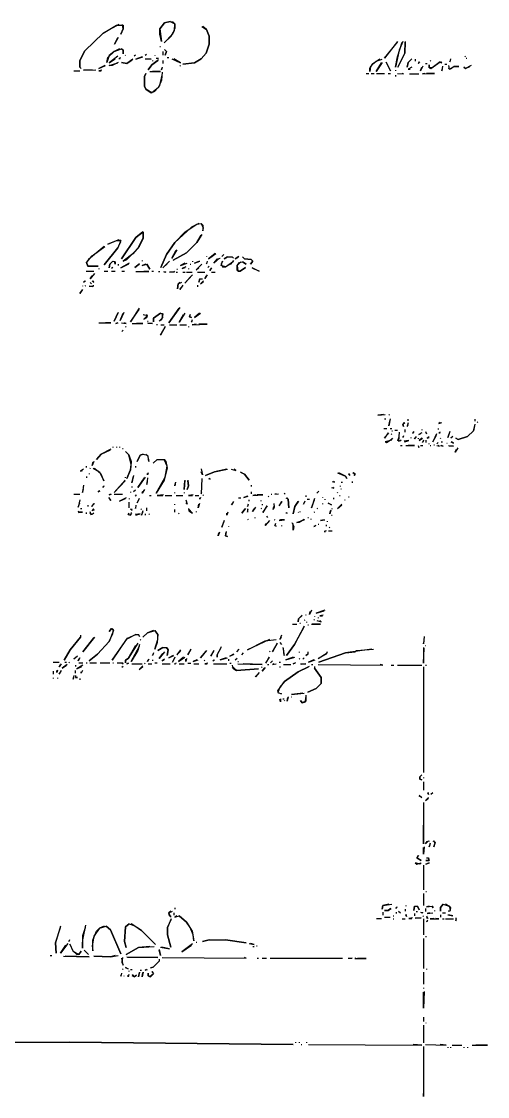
# Model space of a CAD drawing. Extents: x 0 to 16407, y 159 to 1115.
# Drawn here: x 987.5 to 1178.8, y 204.2 to 644.8 of the extents above; entities that cross this region are included whole.
import ezdxf

# ---------------------------------------------------------------- set-up
doc = ezdxf.new("R2010")
doc.units = 0
doc.layers.add('RASTER_VECTOR_LINEWORK', color=5, linetype='CONTINUOUS')

msp = doc.modelspace()

# ---------------------------------------------------------------- linework, layer by layer
at = {"layer": 'RASTER_VECTOR_LINEWORK'}
for points in [[(1027.5, 643.5), (1021, 640), (1013.5, 632.75), (1011.5, 628.75), (1011.5, 626), (1012, 625.5), (1011.5, 626), (1011.5, 628.75), (1013.5, 632.75), (1021, 640), (1026.5, 643.25), (1029.25, 643.25), (1029.25, 641.75), (1028.25, 639.5), (1029.25, 641.75), (1029, 643.5)], [(1048.5, 644.75), (1046.25, 644.25), (1044.25, 641.75), (1045, 636.5), (1044.25, 639.5), (1044.25, 641.75), (1046.25, 644.25), (1048.5, 644.75), (1050.5, 643.75), (1050.5, 642), (1049.5, 639.5), (1046, 636), (1049, 638.75), (1050.25, 641), (1050.5, 643.75), (1049.75, 644.5), (1048.75, 644.5)], [(1061.5, 642.75), (1063.5, 641.5), (1064.5, 638.75), (1064.5, 635.5), (1063.25, 631.75), (1061.25, 629.5), (1058.5, 627.75), (1053.75, 627.25), (1058.5, 627.75), (1061.25, 629.5), (1063.25, 631.75), (1064.5, 635.5), (1064.5, 638.75), (1063.5, 641.5), (1062, 642.75)], [(1027.25, 638.25), (1025.75, 635.5), (1027, 638)], [(1044.25, 634.5), (1044.5, 634.5)], [(1141.75, 636.5), (1136.5, 629.75), (1141.75, 636.25)], [(1144, 636.5), (1142.5, 633), (1141, 626), (1141.75, 630.25), (1143.75, 636.25)], [(1145, 636.5), (1144.75, 631.75), (1142, 626), (1144.75, 631.75), (1145, 636.25)], [(1027.75, 633.5), (1025.5, 632.5), (1023.5, 630.75), (1022.5, 628), (1023, 630), (1025.5, 632.5), (1028.5, 633.5), (1029.25, 633), (1029.25, 631.5), (1029.25, 633), (1028.5, 633.5)], [(1027, 630.5), (1023.5, 627.75), (1026, 629.5)], [(1028, 630), (1027.75, 629.25), (1027.75, 629.75)], [(1030.25, 631), (1030, 630.75)], [(1034.25, 631), (1033.75, 630.5)], [(1037, 630.25), (1034.5, 629.25), (1037.25, 630.25)], [(1038.75, 631.25), (1038.25, 630.75)], [(1042.25, 631), (1042.25, 630.75)], [(1045.5, 632.5), (1045.5, 631)], [(1046.25, 633.25), (1047, 632.5), (1046.5, 631), (1047, 632.5)], [(1047.25, 630), (1048, 630)], [(1169.75, 630.5), (1169.5, 630.25)], [(1021.75, 626.75), (1019.25, 625.5), (1022, 626.75)], [(1027.25, 628), (1024.75, 626.75), (1023.5, 626.75), (1027, 627.75)], [(1033.25, 629.25), (1030.75, 627.5), (1028.5, 628), (1030.75, 627.5), (1033, 629)], [(1038.25, 629.5), (1040.75, 629.25), (1038.5, 629.5)], [(1043.75, 629), (1041, 627), (1039.5, 625), (1041, 627), (1043.5, 628.75)], [(1041.25, 628.75), (1041.25, 628.5)], [(1042.75, 629.75), (1043.75, 629.75)], [(1045.25, 626), (1045, 625), (1045.25, 625.75)], [(1045.5, 628.75), (1045.5, 627.5)], [(1049.25, 629.5), (1052.75, 627.75), (1050, 629.5)], [(1052.75, 626.75), (1052.5, 626.5)], [(1134.5, 629.25), (1131.5, 627.25), (1130.75, 626.25), (1130.5, 624.25), (1130.5, 625.5), (1131.5, 627.25), (1133, 628.5), (1135.5, 629.25)], [(1135.5, 628), (1133, 624.25), (1135.25, 627.75)], [(1137, 628.25), (1139, 624.5), (1137.25, 628)], [(1147.75, 629.5), (1146.25, 628), (1145.75, 626), (1146.25, 628)], [(1147.75, 626), (1146.25, 625.25), (1147, 625.25)], [(1149, 629.25), (1149, 628.5)], [(1150.75, 628.25), (1150.25, 627.5), (1151, 628.25)], [(1152.25, 626.5), (1151.25, 624.5), (1151.75, 626)], [(1153.25, 627.5), (1154, 627.5)], [(1159.25, 628.25), (1156, 625.75), (1154.75, 625.75), (1154.75, 627), (1154.75, 625.75), (1155.5, 625.5), (1159.25, 628.25), (1160, 627.75), (1159.75, 628.25)], [(1155.5, 628.75), (1155.25, 628.5)], [(1160.25, 626.5), (1160, 624.5), (1160.25, 625.5)], [(1161.25, 627.25), (1162, 627.25)], [(1162.75, 626.75), (1163, 625.25), (1165, 626.25), (1167, 626.25), (1165, 626.25), (1163.5, 625.25), (1162.75, 625.5)], [(1163.5, 629.5), (1163.25, 628.25), (1163.5, 628.75)], [(1172, 626.75), (1169.75, 625.5), (1169, 626), (1169.75, 625.5), (1171.5, 626.25)], [(1170, 629.75), (1170.25, 629.75)], [(1009, 624.5), (1011.5, 624.5)], [(1016.5, 625), (1013, 624.75), (1018, 625)], [(1020.5, 624.75), (1019.25, 624.5), (1020.25, 624.5)], [(1045.25, 624), (1045, 620.75), (1043.75, 617.75), (1041, 615.5), (1038.5, 617), (1038, 618.25), (1038, 622.25), (1038.5, 623.5), (1038, 622.25), (1038, 618.25), (1038.5, 617), (1040.75, 615.5), (1042.25, 616.25), (1044.25, 618.5), (1045.25, 622.75)], [(1040.25, 624.25), (1044.5, 624.25), (1041.25, 624.25)], [(1129, 623.5), (1130, 623.5)], [(1131, 623.5), (1132.25, 623.5)], [(1133.25, 623.5), (1136.5, 623.5)], [(1138, 623.5), (1139, 623.5)], [(1141, 624.75), (1141, 624.5)], [(1141, 622.75), (1141, 622.25)], [(1141.75, 623.5), (1144.25, 623.25), (1143.75, 623.5)], [(1146.75, 623.25), (1150.5, 623.25)], [(1153, 623.5), (1152, 623.25), (1157, 623.5), (1153.75, 623.5)], [(1060.25, 562), (1057.25, 560.5), (1050.5, 554.25), (1047, 549.25), (1044.75, 544), (1047, 549.25), (1050.5, 554.25), (1054.75, 558.5), (1059.5, 561.75), (1061.25, 562), (1062, 561.25), (1062, 559), (1062.25, 560.25), (1061.25, 562)], [(1027.5, 555.25), (1023, 553.5), (1026.5, 555), (1028.25, 555), (1027, 552), (1021.5, 545), (1027, 552), (1028.25, 554.5), (1028, 555.25)], [(1037.25, 558.5), (1034.5, 556.25), (1028.5, 547.5), (1034.5, 556.25), (1037.5, 558.5), (1037.5, 556), (1035.75, 552.5), (1033.25, 549.5), (1029.25, 546.5), (1030.75, 547.25), (1035.25, 551.75), (1037.5, 556), (1037.5, 558.5)], [(1061.5, 557.5), (1059.5, 554.25), (1055.25, 550), (1049.75, 547), (1055.25, 550), (1059.5, 554.25), (1061.25, 557.25)], [(1021.5, 552.5), (1015, 547.25), (1014.25, 546), (1014.75, 544.5), (1019, 544.5), (1014.75, 544.5), (1014.25, 546), (1016.5, 548.75), (1021.75, 552.5)], [(1051.25, 551.25), (1049.25, 547.75), (1051, 551)], [(1025, 546.5), (1023.75, 545.25), (1023.5, 543.75), (1023.75, 545.25), (1025, 546.5), (1026, 546.25), (1026, 545.25), (1025.75, 546.5)], [(1037, 546.75), (1037, 546.5)], [(1048.25, 546.5), (1045.5, 543.75), (1047.25, 545.5)], [(1057.75, 546.5), (1057.75, 546.25)], [(1060.5, 546.5), (1058.5, 545.75), (1060.75, 546.5)], [(1063.5, 548.5), (1063.5, 548.25)], [(1063.75, 546.5), (1063.5, 545.5), (1063.75, 546)], [(1067, 549.75), (1064.25, 547.5), (1067.25, 549.75)], [(1068.75, 547.75), (1066.5, 545.75), (1068, 547.5), (1069, 547.75)], [(1074.5, 546.75), (1073.25, 545.25), (1071.25, 544.25), (1069.5, 544.75), (1070, 546.5), (1069.5, 545.25), (1070, 544.25), (1071.25, 544.25), (1074.5, 546.5)], [(1070.5, 549.25), (1069.75, 548.5)], [(1072, 548.25), (1070.75, 547.5), (1072, 548.25), (1074, 548.25), (1074.5, 547.75), (1074, 548.25)], [(1076.75, 548.5), (1075.25, 547.5), (1076.5, 548.25)], [(1077.5, 546.25), (1076, 544.75), (1076.25, 542.5), (1077.25, 542.5), (1079.5, 544), (1077.25, 542.5), (1076, 542.75), (1076, 544.75), (1077, 546), (1078.25, 546.25), (1079.75, 545.25), (1078.25, 546.25)], [(1078.25, 548.25), (1079, 547.5), (1081.75, 547.25), (1082.5, 546.5), (1081.5, 545.25), (1082.5, 546.5), (1081.75, 547.25), (1079, 547.5)], [(1014, 542.5), (1017.25, 542.5)], [(1019.25, 543.5), (1019.25, 543.25)], [(1021.5, 542.5), (1023, 542.5)], [(1025, 544), (1024.5, 543.5)], [(1024.5, 542.5), (1026, 542.5)], [(1027.25, 545.25), (1027.25, 544.75)], [(1031.75, 545.75), (1028.25, 543.75), (1031.5, 545.5)], [(1028.75, 542.5), (1029.75, 542.5)], [(1036, 545.5), (1034, 544), (1035.75, 545.25)], [(1034.5, 542.25), (1039.75, 542.25), (1037.75, 542.25)], [(1038.5, 545.25), (1037, 544.75), (1039, 545.25), (1040.25, 543.25), (1039, 545.25)], [(1041, 542.5), (1041.75, 542.5)], [(1043.75, 542.25), (1044.25, 542.25)], [(1045.75, 542.25), (1046.75, 542), (1046, 542)], [(1050.25, 542.5), (1050, 542), (1048.25, 542), (1050.25, 542.25)], [(1051, 542), (1051.5, 542)], [(1051.25, 543.25), (1051.5, 543.25)], [(1054.5, 545.75), (1052.75, 544.75), (1055.5, 545.75)], [(1055, 544.25), (1053.5, 543.5), (1054.75, 544)], [(1053.75, 542), (1054.75, 542)], [(1055.25, 542), (1057.5, 542)], [(1056, 543.5), (1056, 543.25)], [(1056.75, 545.25), (1057, 545.25)], [(1061.5, 545.25), (1059.25, 543), (1060.25, 544)], [(1059.75, 542), (1062.75, 542)], [(1064.5, 544.5), (1064, 544)], [(1065.5, 543.75), (1064.75, 542.75), (1065.25, 543.5)], [(1065.5, 542), (1067, 542)], [(1082, 544), (1085, 542.5), (1082.5, 543.5)], [(1013.5, 538.5), (1013, 538), (1013.75, 538.5)], [(1017.5, 541.5), (1015.75, 539.25), (1016.5, 540.5)], [(1015.75, 537.75), (1016.25, 537.25)], [(1016.5, 538.5), (1017.25, 537.75), (1017, 538.5)], [(1052.5, 538), (1051.75, 537.25), (1051.5, 535.25), (1051.75, 537.25), (1053.25, 538)], [(1057.75, 541), (1054.5, 537.5), (1056.75, 540)], [(1060.75, 539.25), (1060.25, 538), (1060.75, 539.25), (1061.75, 539.25)], [(1062.25, 538.5), (1061, 537.25), (1062.25, 538.25)], [(1063.75, 541), (1062.75, 539.5), (1063.25, 540.5)], [(1012.5, 535), (1011.5, 533.25), (1012.5, 534.75)], [(1012.5, 536.5), (1012.5, 536.25)], [(1013.75, 536.5), (1013.5, 536.25)], [(1017, 536.75), (1016.75, 536), (1015.25, 536.25), (1017, 536.25)], [(1053.75, 536.75), (1052.5, 535), (1053.75, 536.5)], [(1059.75, 536.75), (1059.75, 536)], [(1027.25, 525.5), (1025.5, 522), (1027, 525.25)], [(1029.5, 525.5), (1028, 522.25), (1029.25, 525.25)], [(1035.75, 527.25), (1032.25, 521.75), (1035.75, 526.75)], [(1037.5, 524.75), (1039.25, 524.25), (1037.75, 522.75), (1039, 523.5), (1039.25, 524.25), (1038.75, 524.75)], [(1044.5, 525.25), (1041.75, 523.25), (1041.75, 521.75), (1041.75, 523.25), (1044.5, 525.25), (1045.5, 525), (1045, 522.5), (1044, 522), (1045.5, 523.5), (1045.25, 525.25)], [(1052.5, 527.5), (1048, 521.25), (1052.25, 527.25)], [(1054.5, 525.25), (1052.25, 521.5), (1054, 524.75)], [(1056.75, 524.75), (1056.5, 523.75), (1057.25, 523.5), (1056.5, 523.75), (1056.75, 524.5)], [(1060.5, 525.25), (1058.5, 523.5), (1061, 525.25)], [(1019.25, 521.25), (1024.25, 521.25), (1022, 521.25)], [(1027, 521.25), (1026.25, 521), (1027.25, 521.25)], [(1028.5, 521.25), (1030.5, 521), (1029.75, 521.25)], [(1033, 521), (1037.25, 521), (1034.75, 521)], [(1039.25, 522), (1039.5, 522)], [(1039.25, 521.25), (1041.25, 521), (1039.5, 521)], [(1043, 520.75), (1043, 520.25)], [(1044.75, 520.5), (1046, 520.5)], [(1048.25, 520.5), (1051.25, 520.5)], [(1052.5, 520.5), (1055.25, 520.5)], [(1057.5, 522.5), (1057.25, 521.5), (1057.5, 522)], [(1059.25, 520.75), (1057.5, 520.5), (1063.75, 520.75), (1060.25, 520.75)], [(1029.25, 518.25), (1028.75, 517.75)], [(1030.5, 519.75), (1030.25, 519.5)], [(1046.5, 519.75), (1044.5, 516.25), (1046.5, 519.5)], [(1056, 519.75), (1056, 519.5)], [(1136, 483.75), (1133.75, 483.5), (1136.75, 483.75)], [(1136.5, 482), (1137, 482)], [(1138.25, 483.75), (1138.5, 483.5)], [(1138.75, 482), (1138.25, 479), (1138.75, 481.5)], [(1144.5, 480.5), (1144, 479.75), (1144.25, 478.75), (1144, 479.75), (1144.75, 480.5)], [(1145.75, 481.5), (1146.5, 481.5)], [(1146.25, 480.25), (1145.75, 478.75), (1146.25, 479.5)], [(1159.25, 480.5), (1158.75, 480), (1160, 480.5)], [(1173.5, 481.75), (1173.5, 481)], [(1174.75, 480.75), (1174.5, 480.5)], [(1136.25, 478), (1137.5, 478)], [(1138, 476.25), (1136.5, 474), (1138.25, 476.25)], [(1138.75, 478), (1139.5, 478)], [(1139.25, 475.75), (1139.5, 475.5)], [(1139.5, 477), (1139.75, 477)], [(1140.75, 477.25), (1141.75, 477.25)], [(1142.5, 476.5), (1142.25, 472.75), (1143.25, 473.25), (1142.75, 472.75), (1142, 473), (1142.5, 474.5)], [(1144.75, 477.5), (1144.75, 476.5)], [(1148.5, 476.75), (1148, 476), (1148.5, 476.5)], [(1151.75, 476.25), (1150.5, 475.5), (1151.25, 475.75)], [(1151.75, 477.5), (1151.75, 477.25)], [(1153.25, 476.75), (1153.75, 475.75), (1153.75, 476.25)], [(1157.75, 475.75), (1156.25, 472.5), (1157.75, 475.25)], [(1158.5, 478), (1158.5, 477.5)], [(1159.25, 476.5), (1158.75, 476.25), (1159.25, 476.25)], [(1163.25, 476.75), (1162.5, 474.25), (1163.25, 476.5)], [(1173.5, 479.75), (1173, 477), (1170.5, 474.75), (1166.75, 473.5), (1165.75, 474), (1166.75, 473.5), (1170.5, 474.75), (1173, 477), (1173.5, 479.25)], [(1139.75, 474), (1139, 473), (1136.75, 472.5), (1137.25, 472.25), (1139.25, 473.5)], [(1144.25, 475), (1144, 474.25), (1144.25, 474.75)], [(1144.5, 473), (1144.75, 472.5), (1146.5, 473), (1144.5, 472.75)], [(1147.25, 474.25), (1147.25, 474)], [(1149.5, 474.75), (1148.75, 473.75), (1149, 474.25)], [(1150.25, 474), (1150.25, 473.75)], [(1151.75, 474), (1150.75, 473), (1152, 474)], [(1152.5, 473.25), (1152, 472.25), (1152.5, 472.75)], [(1153.5, 473.25), (1153.5, 472.25)], [(1154.75, 474.5), (1154, 474), (1154.75, 474.25)], [(1154.75, 471.75), (1154.5, 471.5)], [(1158.5, 472.25), (1158, 471.75)], [(1159.5, 474), (1159.25, 473.75)], [(1159.75, 472.5), (1160.25, 472.5)], [(1162, 472), (1162.25, 472)], [(1164.5, 474.75), (1163.75, 474), (1164.25, 474.5)], [(1163.75, 472.5), (1164.75, 472), (1164, 472.5)], [(1024.25, 469.5), (1020.25, 467.5), (1018.25, 465.25), (1020.25, 467.5), (1024, 469.25)], [(1025, 470.5), (1025, 470.25)], [(1026.5, 470.5), (1026.5, 470.25)], [(1027.75, 470.5), (1027.75, 470.25)], [(1029, 469.75), (1029.25, 469.75)], [(1030.25, 468.5), (1031.5, 467.25), (1032.5, 464.5), (1032.25, 461), (1030.75, 457.5), (1032.25, 461), (1032.5, 463.25), (1031.5, 467.25)], [(1037.5, 467.5), (1036.25, 467), (1035, 464.5), (1036.25, 467), (1037.5, 467.5), (1039.25, 467), (1039.75, 464.5), (1039.5, 466.5), (1038.5, 467.5)], [(1143, 471), (1143.75, 471)], [(1145.25, 471), (1148.75, 471), (1146.25, 471)], [(1150.25, 471), (1150.5, 470.25), (1150.5, 470.75)], [(1151.25, 471), (1152.25, 471)], [(1155.25, 471), (1155.5, 471)], [(1156.75, 471.25), (1157, 471.25)], [(1158, 471), (1159, 470.75), (1158.5, 471)], [(1159.5, 471), (1160.5, 470.75), (1159.75, 471)], [(1162.75, 471), (1164.75, 470.75), (1163, 470.75)], [(1166.5, 470), (1165.5, 468.25), (1166, 469.5)], [(1017.25, 464.5), (1016.5, 462.75), (1017, 464.25)], [(1043.25, 465.25), (1041.5, 463.75), (1043.25, 465.25), (1046, 465.25), (1046.75, 464.5), (1047.25, 461.75), (1046, 456.75), (1042.75, 451.5), (1046.5, 458), (1047.25, 462.5), (1046, 465.25)], [(1013, 461.25), (1011.75, 460.5), (1012.5, 460.75)], [(1014, 462.5), (1014, 462)], [(1014.25, 458.25), (1014.25, 457.75)], [(1015.25, 459.5), (1015.25, 459.25)], [(1015.75, 461.75), (1015.5, 461.5)], [(1017, 461.75), (1019.5, 460.25), (1021.25, 456.5), (1020.25, 459.25), (1017.5, 461.75)], [(1033.5, 458.75), (1032.75, 455.75), (1033.5, 458.5)], [(1034.25, 462.5), (1034.25, 462)], [(1039.5, 459.75), (1039.25, 459), (1039.25, 459.5)], [(1061.25, 461.5), (1061.75, 459), (1061.25, 460.25)], [(1071.75, 461.25), (1066.75, 460.25), (1063, 458.75), (1066.75, 460.25), (1072, 461.25)], [(1073.5, 461.25), (1075.5, 460.75), (1074.75, 461.25)], [(1077.25, 460.25), (1079, 459.25), (1081, 456.75), (1079, 459.25), (1077.75, 459.75)], [(1117.25, 459.75), (1120.5, 458.5), (1121, 457.5), (1120.5, 458.5), (1117.75, 459.75)], [(1121.75, 459.5), (1122.25, 458.75), (1121.75, 459.25)], [(1123.5, 460), (1124.5, 459.25), (1124, 458.75), (1124.5, 459.25), (1123.75, 459.75)], [(1013, 454.75), (1012.5, 451.75), (1013, 453.25)], [(1021.25, 454.5), (1021, 453.75), (1021, 454.25)], [(1030, 456.75), (1025.5, 451.75), (1030, 456.5)], [(1030, 458), (1030, 457.75)], [(1032.75, 454.25), (1032.75, 453.75)], [(1038.25, 458), (1035.25, 453.75), (1038, 457.75)], [(1039.25, 457.75), (1039, 455), (1039.25, 456.5)], [(1050.75, 456), (1050.5, 454.5), (1050.75, 455.75)], [(1054.5, 456.75), (1054.25, 453), (1054.5, 456.5)], [(1055.75, 456.75), (1056, 454.5), (1055.5, 453), (1056, 454.5), (1055.75, 456.5)], [(1061.5, 457.5), (1061.25, 451.25), (1061.5, 451.75)], [(1064.25, 457.5), (1065, 457.25), (1064.5, 457.5)], [(1081.75, 454.75), (1081.75, 454.25)], [(1114.75, 453.75), (1115.75, 453.5), (1115.25, 453.75)], [(1115, 456.25), (1116, 456), (1115.5, 456.25)], [(1118.25, 454.5), (1118.25, 454.25)], [(1118.75, 456), (1119.25, 456)], [(1123.25, 456.25), (1123.25, 455.75)], [(1009, 451), (1011.5, 451)], [(1019.5, 452.5), (1019, 452), (1019.75, 452.5)], [(1023.25, 449.75), (1024.25, 448.5), (1023.5, 449.5)], [(1024, 451), (1023.5, 450.75), (1024.5, 451)], [(1025.5, 451), (1029, 451)], [(1030.5, 449.5), (1027.75, 448.25), (1030.25, 449.25)], [(1032.25, 452), (1032.25, 451.75)], [(1034.25, 452.75), (1033.5, 452)], [(1034.5, 450.75), (1034.25, 450.25), (1034.75, 450.75)], [(1038, 453), (1037, 451.5), (1037.25, 452.25)], [(1040, 450.5), (1040.75, 450.5)], [(1045.75, 450.75), (1043.25, 450.5), (1045.5, 450.5)], [(1046.5, 450.5), (1049.25, 450.5)], [(1050.25, 451.75), (1050.25, 451.5)], [(1051, 450.5), (1053.75, 450.5)], [(1054.25, 451.75), (1054.25, 451.5)], [(1058, 450.75), (1056, 450.5), (1057.75, 450.5)], [(1058.75, 450.5), (1060.25, 450.5)], [(1061, 449.75), (1060.75, 449), (1060.75, 449.5)], [(1062.25, 450.75), (1062, 450.5)], [(1076.5, 449.5), (1077.5, 449.5)], [(1080.25, 450.25), (1078.75, 449.75), (1080.5, 450.25)], [(1081.75, 452), (1081.75, 451.25)], [(1083.75, 450.75), (1082.5, 450.5), (1086.5, 450.75), (1084.25, 450.75)], [(1088.75, 450.25), (1089, 450)], [(1090, 451), (1090.25, 451)], [(1092, 451.25), (1091.5, 451), (1093, 451.25)], [(1095.25, 451.5), (1095.75, 451)], [(1096, 449.5), (1097, 449), (1097.25, 445.5), (1097, 449), (1096.5, 449.5)], [(1104.25, 450.5), (1104.25, 450)], [(1109.5, 452.25), (1108.75, 451.5)], [(1111, 449.75), (1111, 449.5)], [(1115.5, 449.5), (1115.5, 449)], [(1117.25, 451.75), (1117, 451.5)], [(1118, 450.5), (1118.25, 450.5)], [(1118.75, 453.25), (1118.5, 453)], [(1121.75, 450), (1122, 450)], [(1011.5, 448.75), (1010.75, 445.75), (1011.5, 447.5)], [(1011.75, 445.25), (1012.25, 445.25)], [(1014.75, 446.5), (1014.75, 446)], [(1017.25, 447.25), (1016.25, 446), (1017.5, 447.25)], [(1017, 445.25), (1017.25, 444.5), (1016.5, 444.25), (1017.25, 445)], [(1031.5, 447.75), (1031.5, 445.5)], [(1031.75, 449.25), (1031.75, 449)], [(1032.25, 445), (1033, 444.5), (1032.75, 445)], [(1034.5, 446.5), (1034.25, 445.25), (1034.5, 445.75)], [(1035.75, 449.25), (1035, 447.5), (1035.75, 449)], [(1036.75, 445), (1036.5, 444.75)], [(1038.75, 445.5), (1038.75, 444.25)], [(1050.25, 447), (1050.25, 446.75)], [(1055, 448.75), (1055.5, 447), (1055, 447.5)], [(1056, 445.25), (1056.25, 444.25), (1057.75, 443.25), (1056, 445)], [(1060.5, 447.25), (1060, 445.5), (1060.25, 447)], [(1074.5, 448), (1073.75, 446.75), (1074.5, 447.75)], [(1079.5, 445.25), (1078, 443.25), (1079.25, 445)], [(1080.5, 447), (1080.25, 446), (1080.5, 446.5)], [(1080.25, 445), (1080.25, 443.75), (1080.5, 444.75)], [(1080.75, 448.75), (1080.75, 448.25)], [(1083.5, 445.75), (1082.25, 444), (1083, 445.25)], [(1085.75, 448.5), (1085.75, 448.25)], [(1086, 445.25), (1085.75, 445)], [(1086.25, 447), (1086.25, 446.5)], [(1088.25, 446.25), (1086.5, 443.5), (1088.5, 446.25)], [(1091, 447.25), (1091.25, 445.75), (1090.75, 444.75), (1091, 446)], [(1094.25, 448), (1093.25, 446.25), (1094.5, 448)], [(1101.25, 448.25), (1099.75, 446), (1099, 443), (1099.75, 446), (1101, 448)], [(1103.75, 448.25), (1103.25, 447), (1103.75, 448)], [(1104.75, 449), (1105.75, 449)], [(1107.75, 449.25), (1106.5, 445.5), (1107.75, 448.75)], [(1109, 445.25), (1108.75, 445)], [(1111, 447.25), (1111, 447)], [(1112, 449), (1112, 448.75)], [(1113.25, 447.5), (1114.75, 446.75), (1113.5, 447.25)], [(1114.75, 445.25), (1115, 445)], [(1119, 447), (1117.25, 445.25), (1119, 446.75)], [(1120.25, 448.75), (1120, 448.5)], [(1010.75, 444.25), (1011, 443.5), (1012.5, 443.75), (1010.75, 443.75)], [(1014, 443.5), (1014, 443)], [(1015.5, 444), (1016, 442.75), (1017.25, 443.25), (1016.5, 442.75), (1015.5, 443.25)], [(1032.5, 443.5), (1032.25, 442.5), (1031.25, 442.75), (1031.5, 443.25), (1031.25, 442.75), (1032.25, 442.5), (1032.75, 443.25)], [(1034.25, 443), (1034.5, 442.5), (1036.25, 443), (1034.25, 442.75)], [(1037.25, 444.25), (1036.75, 442.5), (1037.25, 443.75)], [(1038.25, 443), (1038.25, 442.5)], [(1039.75, 443), (1040, 442.75)], [(1050.25, 444.75), (1050.25, 443.75)], [(1052.25, 443.25), (1052, 443)], [(1059.25, 444), (1059.25, 443.75)], [(1072.25, 443.75), (1071.75, 442.5), (1071.75, 443.25)], [(1080.5, 440.75), (1080.25, 440.5)], [(1083.25, 441.5), (1083.25, 441.25)], [(1088, 442), (1088.5, 441.5)], [(1091.25, 440.75), (1091.5, 440.5)], [(1093.75, 440.5), (1093.25, 440.25), (1095.5, 440.5), (1094, 440.5)], [(1096, 443.5), (1096.5, 443.25), (1096, 443.25)], [(1103.5, 440.75), (1101.5, 439.5), (1100.5, 439.5), (1103.75, 440.75)], [(1101.25, 443.75), (1101, 443.5)], [(1101.75, 444), (1101.75, 443.75)], [(1105, 441.5), (1105.25, 441.5)], [(1106.25, 441), (1106.25, 440.75)], [(1107.75, 443.75), (1107.5, 443.5)], [(1111.75, 440.5), (1110.25, 440.25), (1112, 440.5)], [(1114.5, 444.5), (1114, 443), (1114.25, 444.25)], [(1114.75, 442.5), (1115, 442.5)], [(1070.75, 440.25), (1069.75, 437.5), (1070.75, 440)], [(1072.5, 438), (1072.5, 437.75)], [(1089.25, 440.25), (1087.5, 438.25), (1088, 439)], [(1091.75, 439), (1091.5, 438.25), (1092, 438), (1091.5, 438.25), (1091.75, 438.75)], [(1094.25, 438.25), (1094.25, 438)], [(1098.5, 439.5), (1099.25, 437.75), (1099, 436.25), (1099, 439)], [(1108.25, 438.25), (1107.5, 437.75), (1108, 438)], [(1109.25, 438.75), (1109.5, 438.75)], [(1112.5, 438.5), (1112.5, 438)], [(1113, 440), (1113, 439.75)], [(1114, 437.5), (1113.75, 437.25)], [(1068.75, 435.5), (1068.25, 434), (1068.5, 435.25)], [(1071.5, 435.75), (1071.25, 434), (1072, 433.75), (1071.25, 434), (1071.5, 435.5)], [(1112.5, 436), (1111.75, 435.75), (1112.25, 435.75)], [(1113.5, 436), (1115, 436)], [(1102.75, 401.5), (1101.25, 400), (1101, 398.75), (1101.25, 400), (1102.5, 401.25)], [(1104, 401.75), (1104.25, 401.5)], [(1106.5, 403.5), (1105.75, 401.75), (1106, 403)], [(1107.75, 401), (1107.75, 400.75)], [(1112, 403.5), (1108.5, 402.25), (1111.75, 403.25)], [(1111.25, 401.5), (1110, 401.25), (1111, 401.25)], [(1103.5, 397), (1099.5, 389.5), (1096.25, 385), (1099.5, 389.5), (1103.5, 396.75)], [(1098.75, 397.75), (1100.5, 397.75)], [(1101.75, 398.25), (1102, 398.25)], [(1103.75, 399.5), (1103.5, 399.25)], [(1104.5, 398.75), (1104.5, 398.5)], [(1105, 397.5), (1105.25, 397.5)], [(1106.5, 397.75), (1110.25, 397.75), (1106.75, 397.75)], [(1107.5, 399.75), (1107.75, 399.5)], [(1108.75, 399.25), (1110.5, 398.75), (1110, 399.25)], [(1109.25, 400.5), (1109.25, 400.25)], [(1011.75, 393.25), (1011.75, 392.5), (1007.5, 387.25), (1005, 383), (1007.5, 387.25), (1011.75, 392.5)], [(1017.5, 392.5), (1012.75, 386.5), (1017.25, 392.25)], [(1024.5, 396), (1023.5, 394.75), (1024.5, 396), (1025.25, 395.25), (1023.5, 390.75), (1018.75, 385.5), (1015.25, 382.75), (1018.75, 385.5), (1023.5, 390.75), (1025, 394), (1025.25, 395.5), (1024.75, 396)], [(1034.5, 393.5), (1030.5, 391.5), (1024.75, 383), (1031, 392), (1034.5, 393.5), (1035.5, 393.5), (1036, 392.75), (1035.5, 393.5)], [(1041.75, 395.25), (1039.25, 394.25), (1037.25, 392.5), (1039.25, 394.25), (1042.25, 395.25), (1043.5, 393.5), (1043.25, 390.25), (1042.25, 387.5), (1043.5, 391.5), (1043.5, 393.5), (1042.25, 395.25)], [(1094.25, 393.25), (1093.5, 391.5), (1094.25, 392.5)], [(1152.75, 392.75), (1152.5, 389.75), (1152.75, 391)], [(1035.25, 390), (1031.25, 383.75), (1030.25, 383), (1030.25, 382), (1030.25, 383), (1031.25, 383.75), (1034.5, 389.25)], [(1036, 389.5), (1035.25, 387), (1032.5, 382.5), (1036, 388.75)], [(1036.5, 391.5), (1036.25, 391.25)], [(1045.5, 388.25), (1043.5, 387), (1045.5, 388.25), (1047, 388.25), (1047.75, 387.25), (1047.25, 385), (1047.75, 387.25), (1047, 388.25)], [(1069.5, 388.5), (1067.75, 385.25), (1067.75, 384.25), (1067.75, 385.25), (1069.5, 388.25)], [(1089.25, 391.5), (1080.25, 387.25), (1087.5, 391), (1092, 391.5)], [(1092.5, 390), (1090.5, 386.5), (1092.5, 389.75)], [(1093.5, 390.25), (1094.25, 389.5)], [(1094.75, 388.25), (1095.25, 385), (1095, 388)], [(1152.5, 388.25), (1152.5, 381.75), (1152.75, 388)], [(1153.25, 389), (1153.5, 389)], [(1010.5, 384.75), (1009, 383.5), (1010.25, 384.5)], [(1011.5, 384), (1010.75, 382.75), (1011.25, 383.75)], [(1039.75, 383.5), (1039.25, 382.5), (1039.5, 383.25)], [(1041.75, 386), (1041.25, 385), (1041.75, 385.5)], [(1041.25, 383.25), (1041.25, 382.75)], [(1046.25, 386.5), (1044, 383.75), (1045.5, 385.75)], [(1046.25, 383.5), (1045.25, 382.75), (1046, 383.25)], [(1049.75, 385), (1048, 384), (1050, 385)], [(1050.5, 384.25), (1049.5, 382.25), (1050.5, 384)], [(1052.75, 387.25), (1051.25, 385.25), (1052.75, 386.75)], [(1054, 384.25), (1052, 382.5), (1054.5, 384.25)], [(1055.25, 383.75), (1055, 382.5), (1055, 383.5)], [(1057, 387.5), (1055.75, 385.25), (1057, 387.25)], [(1059.5, 383.25), (1058, 382.5), (1060, 383.25)], [(1063.5, 387), (1061, 384), (1063.25, 386.75)], [(1066.5, 387), (1065.25, 384.75), (1066.5, 386.75)], [(1066.5, 383.25), (1066, 382.75), (1066.75, 383.25)], [(1071.5, 384), (1069, 383.25), (1072, 384)], [(1072.5, 383.5), (1072.5, 382.75)], [(1074.5, 385.5), (1073, 384.75), (1074.75, 385.5)], [(1076, 383.75), (1075.25, 383)], [(1076.75, 387.5), (1075.75, 386.5)], [(1078.5, 386), (1077.75, 385.25)], [(1089, 384.25), (1087.75, 381.75), (1089.25, 384.25)], [(1089.25, 386.75), (1089.5, 386.5)], [(1099, 384.25), (1096, 383.25), (1099.75, 384.25)], [(1101.5, 386.5), (1101.5, 386.25)], [(1101.5, 383.75), (1101.75, 383.5)], [(1103.5, 384), (1103, 383.5)], [(1105, 386.5), (1105, 385.5), (1104.25, 385), (1105, 385.5)], [(1107.5, 383.25), (1105.25, 382.25), (1108, 383.25)], [(1113, 386.5), (1112.5, 385.5), (1109.25, 383.75), (1113, 386)], [(1131.25, 387.5), (1120.5, 386), (1109.5, 382.25), (1120.5, 386), (1124.5, 386.5), (1125, 387), (1132, 387.5)], [(1000.5, 382.25), (1003, 382.25)], [(1002.25, 379), (1002, 378), (1002, 378.75)], [(1003.75, 381.5), (1003, 380.25), (1003.5, 381.25)], [(1006.25, 381.25), (1004.25, 379.75), (1006, 381)], [(1005.25, 382.25), (1006, 382.25)], [(1007.25, 382.25), (1007, 382)], [(1009.75, 381), (1009.75, 380.5)], [(1012.75, 381), (1010.25, 379.5), (1012.25, 380.5)], [(1011, 382), (1012.75, 382)], [(1014, 382), (1014.5, 382)], [(1015.5, 382), (1018.25, 382)], [(1019.75, 382), (1023.75, 382)], [(1025, 382), (1025.25, 382)], [(1026.75, 382), (1028.75, 382), (1029.25, 381.5), (1028.75, 382)], [(1029.25, 380.5), (1028.75, 380)], [(1031.25, 381.75), (1030.75, 381.5), (1031.5, 381.75)], [(1032.75, 381.5), (1037, 381.5)], [(1037.25, 380.75), (1035.75, 379.25), (1037.25, 380.5)], [(1038.25, 381.75), (1038, 381.5)], [(1039.5, 381.5), (1041, 381.5)], [(1042.25, 382), (1043.25, 382)], [(1045.25, 381.5), (1048.5, 381.5)], [(1051, 381.75), (1050.25, 381.5), (1050.75, 381.5)], [(1052.25, 381.5), (1054.25, 381.5)], [(1055.75, 381.75), (1057, 381.75)], [(1058.25, 381.5), (1060.25, 381.5)], [(1062.75, 383), (1062.5, 382.75)], [(1064, 381.75), (1062.75, 381.5), (1063.75, 381.5)], [(1066.25, 381.5), (1071.75, 381.5)], [(1073, 381.75), (1073.5, 381.75)], [(1074, 381), (1074.25, 379.75), (1075.75, 378.75), (1084.75, 379.5), (1075.75, 378.75), (1074, 380.25)], [(1076.25, 382.5), (1076.5, 382.5)], [(1076.25, 381.5), (1086.25, 381.25), (1078.5, 381.5)], [(1086.25, 380.25), (1086, 380)], [(1087.5, 380), (1086.25, 378.5), (1087.25, 379.75)], [(1088.5, 381.25), (1089, 381.25)], [(1090.5, 382.75), (1089.75, 382)], [(1091, 381.5), (1090.5, 381.25), (1092, 381.5)], [(1105.5, 380.5), (1101, 378.25), (1095.5, 374.25), (1093.5, 372), (1092.75, 369.75), (1094.25, 369.25), (1093, 369.5), (1092.75, 370.5), (1095.5, 374.25), (1101, 378.25), (1105.25, 380.25)], [(1093.25, 382.25), (1093.75, 382.25)], [(1093.5, 380.5), (1093.5, 380)], [(1095, 381.25), (1098, 381.25)], [(1100, 382), (1099, 381.5), (1099.75, 381.75)], [(1102, 381.5), (1104.25, 381.5), (1102.25, 381.25)], [(1107.75, 380.5), (1107.75, 379.75), (1110.5, 376), (1110.5, 373.5), (1108.5, 371.5), (1105, 370), (1108.5, 371.5), (1110.5, 373.5), (1110.5, 376), (1107.75, 379.75)], [(1106.5, 381.25), (1107, 381.25)], [(1109.25, 381.25), (1135.75, 381), (1134.75, 381.25)], [(1139.25, 381), (1140.25, 381)], [(1141.75, 381), (1151.75, 381)], [(1152.5, 380.25), (1152.5, 337)], [(1153.25, 381), (1153.75, 381)], [(1000.5, 378.5), (1000.5, 377.25)], [(1000.5, 375.75), (1000.5, 375.5)], [(1002.25, 375.75), (1002.25, 375.5)], [(1003.75, 378.75), (1003, 377.25), (1003.75, 378.5)], [(1009, 376.75), (1008.75, 375.25), (1009, 376.25)], [(1009.5, 378.75), (1009.5, 377.75)], [(1009.75, 376.75), (1009.75, 376), (1010.5, 376), (1009.75, 376)], [(1011.5, 375.5), (1011.5, 375)], [(1012.5, 378.75), (1012, 377.75), (1012, 378.25)], [(1085, 378), (1083.5, 376.25), (1083.75, 376.75)], [(1093.75, 367.25), (1093.75, 366), (1093.5, 367)], [(1094.75, 367.25), (1095.25, 367.25)], [(1095.5, 366.5), (1095.25, 366.25)], [(1097, 368), (1096.5, 366.25), (1096.75, 367.75)], [(1103, 369.5), (1098.25, 369), (1103.5, 369.5)], [(1098.25, 368), (1098.5, 368)], [(1104.25, 368.75), (1104.25, 366.25), (1102.75, 365.5), (1102, 366.5), (1102.75, 365.5), (1104, 366), (1104.25, 367.75)], [(1151.75, 336), (1151, 335.25), (1151, 334.25), (1151.75, 334), (1151, 334.25), (1151, 335.25)], [(1152.5, 335), (1152.5, 334.75)], [(1152.5, 333.25), (1152.5, 329.75)], [(1150.75, 327.75), (1151.75, 326.75), (1150.75, 327.25)], [(1154.5, 326.75), (1153.25, 325.5), (1154.5, 326.5)], [(1154.25, 329), (1154.5, 328), (1154.25, 328.5)], [(1156.25, 328.75), (1155.5, 328)], [(1152.5, 324.75), (1152.5, 307.75), (1152.5, 315.5)], [(1154.5, 309), (1153.25, 307.75), (1154, 308.75), (1155, 309)], [(1156.25, 309), (1157.25, 308.5), (1156.75, 306.5), (1157.25, 308.25), (1156.75, 309)], [(1152.75, 306.5), (1152.5, 303.5), (1152.5, 306.25)], [(1155.25, 308), (1154.75, 306.5), (1155.25, 307.5)], [(1149, 300), (1149.75, 299.5), (1151.5, 300), (1151, 299.5), (1149.25, 300)], [(1150.25, 303), (1149.75, 302), (1151.5, 301), (1149.75, 302), (1150.5, 303)], [(1153.75, 302), (1154.5, 302), (1154.75, 301), (1153.5, 301), (1154.75, 301), (1154.5, 302)], [(1154.75, 300), (1153.5, 299.5), (1155, 300)], [(1152.5, 299), (1152.5, 289)], [(1152.5, 287.5), (1152.5, 282.5)], [(1153.5, 288.25), (1153.75, 288.25)], [(1138.25, 283), (1135.75, 282.5), (1135.5, 281), (1135.75, 282.5), (1139.5, 283)], [(1141.5, 282), (1141.25, 281.25), (1141.25, 281.75)], [(1145.25, 282.5), (1145.25, 282.25)], [(1148.75, 282.25), (1148.5, 280.5), (1148.75, 282.25), (1150, 282.25), (1150.75, 280.75), (1150, 282.25)], [(1154.75, 282.25), (1153.75, 282), (1156, 282.25), (1156.5, 281.5), (1156, 282.25)], [(1160.5, 283), (1159.5, 281.75), (1159.5, 280.25), (1159.5, 281.75), (1160.5, 283), (1163, 282.25), (1163.5, 281.5), (1163.25, 280.25), (1162.75, 280.25), (1163.5, 280.5), (1163.25, 282), (1161.5, 283)], [(1048.75, 280.25), (1048, 279.5), (1048.5, 278), (1049, 278), (1048.25, 278.25), (1048, 279.5), (1049.5, 280.25)], [(1050, 279.5), (1050, 278.5)], [(1050.5, 281.5), (1050.5, 281)], [(1051.25, 278.25), (1050.5, 277.75), (1052.25, 278.25), (1055.25, 275.75), (1057.5, 272), (1058.25, 268), (1058, 270.5), (1056.75, 273.5), (1055.25, 275.75), (1052.25, 278.25)], [(1135.75, 279.75), (1135.75, 278.5)], [(1139, 281.25), (1138, 280.5), (1136.5, 280.5), (1138, 280.5), (1139.25, 281.25)], [(1136.5, 277.75), (1138.75, 277.75)], [(1140, 278.25), (1140.25, 278.25)], [(1141.25, 279.75), (1141.25, 279.25)], [(1142.25, 280.25), (1143, 279.5)], [(1145, 281), (1145, 280.25)], [(1145.25, 279), (1145.5, 278), (1145.25, 278.75)], [(1148.75, 279.25), (1148.75, 278.25)], [(1149.5, 280), (1150, 280)], [(1151.25, 279.75), (1152.25, 279.5), (1151.5, 279.5)], [(1152.5, 278.25), (1152.25, 278)], [(1153.25, 281.25), (1153.25, 280)], [(1153.75, 278.25), (1154.25, 277.25), (1153.75, 277.5)], [(1155, 279.5), (1154, 279.25), (1156.25, 279.5)], [(1157, 280.5), (1157, 280.25)], [(1159.5, 278.75), (1159.5, 277.75)], [(1160.25, 279.5), (1161.5, 279.5)], [(1162.5, 278.75), (1164.5, 278.25), (1162.75, 278.75)], [(1003.5, 274), (1001.5, 267.25), (1001.75, 263), (1001.5, 267.25), (1003.5, 273.5)], [(1013.75, 274.5), (1012.5, 268.5), (1012.5, 265), (1012.75, 270.25), (1013.75, 273.5)], [(1021.5, 274), (1019.5, 273.25), (1017.25, 270), (1016.5, 266), (1016.75, 264), (1016.75, 268.25), (1018.25, 272), (1019.5, 273.25), (1022.25, 274), (1024, 272.5), (1028.25, 262.75), (1024, 272.5), (1022.25, 274)], [(1031.75, 275), (1030.25, 273.75), (1029.75, 267.75), (1030.5, 265.25), (1029.75, 267.75), (1030.25, 273.75), (1031.75, 275), (1034, 274.25), (1036.75, 272.25), (1042.5, 266.5), (1036.75, 272.25), (1032.5, 275)], [(1049, 277), (1047.5, 273.5), (1047.5, 270.5), (1048.75, 265.5), (1047.5, 270.5), (1047.5, 273.5), (1049, 276.75)], [(1133.25, 277.25), (1135.25, 277.25)], [(1140, 277), (1140.25, 277)], [(1143.75, 277), (1145, 277)], [(1148, 277.5), (1146.5, 277.25), (1147.75, 277.25)], [(1149, 277.5), (1151.5, 277.5), (1149.25, 277.25)], [(1152.5, 277), (1152.5, 270.5)], [(1154.25, 276.5), (1153.75, 276), (1154.25, 276.25)], [(1156.75, 277.25), (1155.25, 277), (1158.75, 277), (1157.5, 277.25)], [(1160.25, 277), (1161, 277)], [(1161.5, 277), (1164.75, 277)], [(1165.75, 277.5), (1165.75, 276.25), (1166, 277.25)], [(1152.5, 269), (1152.5, 256.75)], [(1153.25, 269.75), (1153.75, 269.75)], [(1006.5, 267), (1003.5, 263), (1005.75, 266.25)], [(1007.25, 268.5), (1007, 267.75), (1007.25, 268.25)], [(1007.25, 266.75), (1008.75, 263.75), (1011, 262.5), (1012, 263.75), (1011, 262.5), (1010.25, 262.5), (1008.75, 263.75), (1007.5, 266.5)], [(1040.25, 265.75), (1035.5, 265.25), (1030.5, 262.5), (1035.5, 265.25), (1042, 265.75)], [(1044, 264.5), (1044.5, 262), (1044, 264.25)], [(1044.5, 265.5), (1048.25, 264.75), (1045, 265.5)], [(1057.75, 266.75), (1053.25, 263.5), (1057.25, 266.25)], [(1059.25, 267.5), (1059.5, 267.5)], [(1064.5, 268.5), (1061.75, 267.75), (1064.5, 268.5), (1071.25, 268.5), (1079.75, 267.25), (1071.25, 268.5)], [(1081, 267), (1083, 266.5), (1081.5, 267)], [(1082.5, 265.75), (1083, 265.75)], [(1084, 266), (1084.25, 266)], [(999.25, 262), (1000, 262)], [(1004.75, 261.75), (1015.25, 261.5), (1005.5, 261.75)], [(1013.25, 264.25), (1015, 262.5)], [(1026, 262), (1024, 261.5), (1017.25, 261.75), (1024, 261.5), (1027.25, 262)], [(1029, 261.25), (1028.75, 259.25), (1029.25, 258), (1028.75, 261)], [(1030.75, 261.5), (1043.5, 261.25), (1031, 261.25)], [(1044, 260.5), (1044, 259.75), (1041.5, 257.25), (1040.5, 257), (1041.5, 257.25), (1044, 259.75)], [(1045.25, 261.25), (1079.75, 261), (1079, 261.25)], [(1084.25, 261), (1084.75, 261)], [(1086.25, 261), (1088, 261)], [(1089.5, 261), (1119.25, 261)], [(1121.5, 261), (1123.25, 261), (1121.75, 260.75)], [(1124.75, 261), (1124.25, 260.75), (1129, 260.75), (1125.5, 261)], [(1029.25, 256.5), (1029, 256.25)], [(1030, 257.25), (1031.25, 256.5), (1030.25, 257)], [(1031.5, 255.75), (1031.5, 255.5)], [(1032.25, 256.25), (1033, 256.25)], [(1036.25, 256), (1036.75, 256)], [(1038.75, 256.25), (1038.25, 256), (1039.25, 256.25)], [(1041, 255.5), (1041.75, 254.5), (1040.25, 253.25), (1039.5, 253.75), (1039.5, 254.75), (1039.5, 253.75), (1040.5, 253.25), (1041.75, 254.5), (1041.25, 255.5)], [(1153.75, 256.5), (1153.75, 256.25)], [(1028.5, 254.75), (1028.25, 253.5), (1028.5, 254.25)], [(1029.5, 253.75), (1029.5, 253.5)], [(1031.5, 254.25), (1031.25, 253.25), (1031.25, 254)], [(1033, 254.25), (1033.75, 253.25), (1034.75, 254), (1033.75, 253.25), (1033, 253.75)], [(1036, 255.25), (1035.5, 253.25), (1036, 255)], [(1037.5, 255.25), (1037, 253.25), (1037.25, 255)], [(1152.5, 255.25), (1152.5, 250.25)], [(1152.5, 248.75), (1152.5, 248.5)], [(1152.75, 247.25), (1152.5, 240.5), (1152.5, 247)], [(1152.5, 236.75), (1152.5, 235)], [(1152.5, 233.5), (1152.5, 226.25)], [(1153.5, 234.5), (1153.5, 234.25)], [(931.5, 226.5), (1007.25, 226.5), (1099, 225.5), (1007.25, 226.5)], [(1100, 226.5), (1100, 226.25)], [(1101.5, 226.5), (1101.5, 226.25)], [(1102.25, 225.5), (1102.5, 225.5)], [(1104.5, 226.5), (1104.5, 226.25)], [(1105.25, 225.5), (1151.75, 225.25), (1148.25, 225.5)], [(1152.5, 224.75), (1152.5, 204.25), (1152.5, 205.5)], [(1153.25, 225.5), (1161.75, 225.25), (1159.25, 225.5)], [(1164.25, 225.25), (1168.25, 225.25)], [(1172.5, 225.25), (1178.75, 225.25), (1174, 225.25)], [(1162.5, 224.5), (1162.5, 224.25)], [(1163.5, 224.5), (1163.5, 224.25)], [(1169, 224.5), (1169, 224.25)], [(1170.5, 224.5), (1170.5, 224.25)]]:
    msp.add_lwpolyline(points, dxfattribs=at)

doc.saveas('drawing.dxf')
